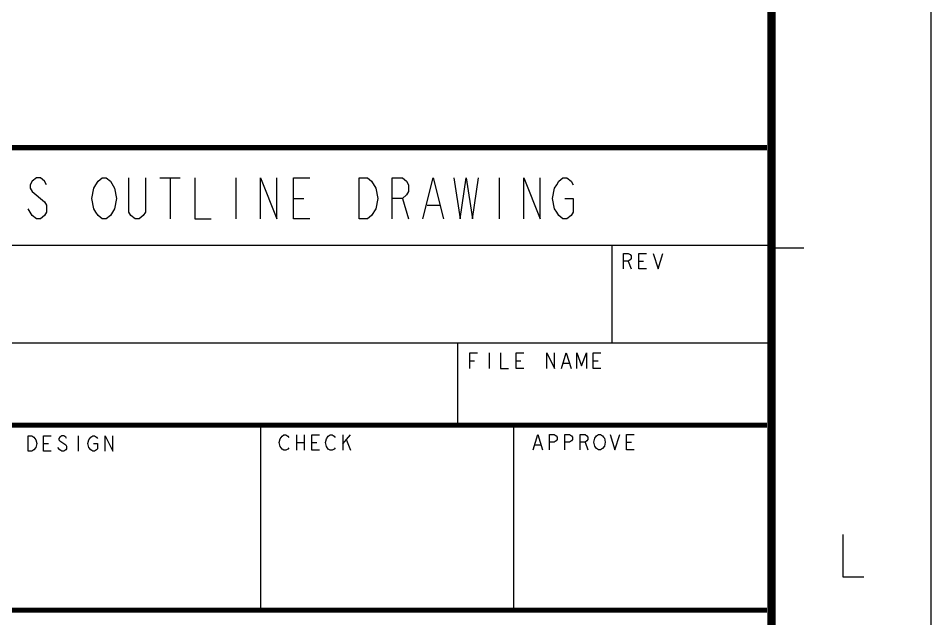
# Model space of a CAD drawing. Header units: millimetres. Extents: x 0 to 1173, y -4 to 841.
# Drawn here: x 1084.8 to 1173.5, y 34.4 to 92.9 of the extents above; entities that cross this region are included whole.
import ezdxf

# ---------------------------------------------------------------- set-up
doc = ezdxf.new("R2010")
doc.units = ezdxf.units.MM
doc.header["$LTSCALE"] = 65.395
doc.layers.get('0').update_dxf_attribs({"linetype": 'CONTINUOUS'})
doc.layers.add('ALL_NOTES', color=7, linetype='CONTINUOUS')

msp = doc.modelspace()

# ---------------------------------------------------------------- linework, layer by layer
at = {"color": 7, "linetype": 'Continuous'}
for p, q in [((1173.4884, 841), (1173.4884, 0)), ((1059.0682, 70.7754), (1157.5682, 70.7754)), ((1142.4639, 70.7754), (1142.4639, 61.2754)), ((1158.0477, 70.5122), (1161.1359, 70.5122)), ((1144.0695, 69.2379), (1144.3507, 68.4879)), ((1145.1008, 69.2379), (1145.5695, 69.2379)), ((1059.0682, 61.2754), (1157.5682, 61.2754)), ((1127.4639, 61.2754), (1127.4639, 53.2754)), ((1128.662, 59.5441), (1129.1308, 59.5441)), ((1130.537, 60.2941), (1130.537, 58.7941)), ((1133.162, 59.5441), (1133.6307, 59.5441)), ((1140.662, 59.5441), (1141.1308, 59.5441)), ((1137.7558, 59.2941), (1138.3183, 59.2941)), ((1108.3182, 53.2754), (1108.3182, 35.2754)), ((1132.9182, 53.2754), (1132.9182, 35.2754)), ((1087.208, 51.4842), (1087.6767, 51.4842)), ((1090.583, 52.2342), (1090.583, 50.7342)), ((1111.808, 52.3248), (1111.808, 50.8248)), ((1111.808, 51.5748), (1112.558, 51.5748)), ((1112.558, 52.3248), (1112.558, 50.8248)), ((1113.308, 51.5748), (1113.7767, 51.5748)), ((1116.308, 52.3248), (1116.308, 50.8248)), ((1116.308, 51.4498), (1117.058, 52.3248)), ((1116.683, 51.8248), (1117.058, 50.8248)), ((1139.871, 51.6163), (1140.1522, 50.8663)), ((1143.9023, 51.6163), (1144.371, 51.6163)), ((1134.996, 51.3663), (1135.5585, 51.3663))]:
    msp.add_line(p, q, dxfattribs=at)
for points, const_width in [([(1158.0062, 825.5594), (1158.0062, 25.7344)], 0.8235), ([(1157.5682, 80.2754), (989.5682, 80.2754)], 0.5), ([(1157.5682, 53.2754), (1059.0682, 53.2754)], 0.5), ([(989.5682, 35.2754), (1157.5682, 35.2754)], 0.5)]:
    msp.add_lwpolyline(points, dxfattribs=dict(at, const_width=const_width))
for points in [[(1143.6007, 68.4879), (1143.6007, 69.9879), (1144.0695, 69.9879), (1144.257, 69.8629), (1144.3507, 69.7379), (1144.3507, 69.4879), (1144.257, 69.3629), (1144.0695, 69.2379), (1143.6007, 69.2379)], [(1145.8508, 68.4879), (1145.1008, 68.4879), (1145.1008, 69.9879), (1145.8508, 69.9879)], [(1146.507, 69.9879), (1146.9758, 68.4879), (1147.4445, 69.9879)], [(1128.662, 58.7941), (1128.662, 60.2941), (1129.412, 60.2941)], [(1131.662, 60.2941), (1131.662, 58.7941), (1132.412, 58.7941)], [(1133.912, 58.7941), (1133.162, 58.7941), (1133.162, 60.2941), (1133.912, 60.2941)], [(1136.162, 58.7941), (1136.162, 60.2941), (1136.912, 58.7941), (1136.912, 60.2941)], [(1137.5683, 58.7941), (1138.037, 60.2941), (1138.5057, 58.7941)], [(1139.0682, 58.7941), (1139.0682, 60.2941), (1139.537, 59.0441), (1140.0058, 60.2941), (1140.0058, 58.7941)], [(1141.412, 58.7941), (1140.662, 58.7941), (1140.662, 60.2941), (1141.412, 60.2941)], [(1134.8085, 50.8663), (1135.2773, 52.3663), (1135.746, 50.8663)], [(1136.4023, 50.8663), (1136.4023, 52.3663), (1136.871, 52.3663), (1137.0585, 52.2413), (1137.1522, 52.1163), (1137.1522, 51.8663), (1137.0585, 51.7413), (1136.871, 51.6163), (1136.4023, 51.6163)], [(1137.9022, 50.8663), (1137.9022, 52.3663), (1138.371, 52.3663), (1138.5585, 52.2413), (1138.6523, 52.1163), (1138.6523, 51.8663), (1138.5585, 51.7413), (1138.371, 51.6163), (1137.9022, 51.6163)], [(1139.4023, 50.8663), (1139.4023, 52.3663), (1139.871, 52.3663), (1140.0585, 52.2413), (1140.1522, 52.1163), (1140.1522, 51.8663), (1140.0585, 51.7413), (1139.871, 51.6163), (1139.4023, 51.6163)], [(1140.8085, 51.9913), (1140.996, 52.2413), (1141.1835, 52.3663), (1141.371, 52.3663), (1141.5585, 52.2413), (1141.6523, 52.1163), (1141.746, 51.9913), (1141.8397, 51.6163), (1141.746, 51.2413)], [(1142.3085, 52.3663), (1142.7773, 50.8663), (1143.246, 52.3663)], [(1144.6523, 50.8663), (1143.9023, 50.8663), (1143.9023, 52.3663), (1144.6523, 52.3663)], [(1085.708, 52.2342), (1086.083, 52.2342), (1086.2705, 52.1092)], [(1086.458, 51.1092), (1086.2705, 50.8592), (1086.083, 50.7342), (1085.708, 50.7342), (1085.708, 52.2342)], [(1086.2705, 52.1092), (1086.458, 51.8592), (1086.5517, 51.4842), (1086.458, 51.1092)], [(1087.958, 50.7342), (1087.208, 50.7342), (1087.208, 52.2342), (1087.958, 52.2342)], [(1088.8017, 51.7342), (1089.3642, 51.3592), (1089.458, 51.2342), (1089.458, 50.9842), (1089.3642, 50.8592), (1089.1768, 50.7342), (1088.9892, 50.7342), (1088.8017, 50.8592), (1088.6143, 51.1092)], [(1089.458, 51.9842), (1089.3642, 52.1092), (1089.1768, 52.2342), (1088.9892, 52.2342), (1088.8017, 52.1092), (1088.708, 51.9842), (1088.708, 51.8592), (1088.8017, 51.7342)], [(1091.6143, 51.1092), (1091.5205, 51.4842), (1091.6143, 51.8592), (1091.8017, 52.1092)], [(1092.083, 51.4842), (1092.458, 51.4842), (1092.458, 50.9842), (1092.3642, 50.8592), (1092.1768, 50.7342), (1091.9892, 50.7342), (1091.8017, 50.8592), (1091.6143, 51.1092)], [(1091.8017, 52.1092), (1091.9892, 52.2342), (1092.1768, 52.2342), (1092.3642, 52.1092), (1092.458, 51.9842)], [(1093.208, 50.7342), (1093.208, 52.2342), (1093.958, 50.7342), (1093.958, 52.2342)], [(1110.4018, 50.9498), (1110.2142, 51.1998), (1110.1205, 51.5748), (1110.2142, 51.9498), (1110.4018, 52.1998)], [(1110.4018, 52.1998), (1110.5892, 52.3248), (1110.7767, 52.3248), (1110.9643, 52.1998), (1111.058, 52.0748)], [(1114.058, 50.8248), (1113.308, 50.8248), (1113.308, 52.3248), (1114.058, 52.3248)], [(1114.9017, 50.9498), (1114.7143, 51.1998), (1114.6205, 51.5748), (1114.7143, 51.9498)], [(1114.7143, 51.9498), (1114.9017, 52.1998), (1115.0893, 52.3248), (1115.2768, 52.3248), (1115.4642, 52.1998), (1115.558, 52.0748)], [(1141.746, 51.2413), (1141.5585, 50.9913), (1141.371, 50.8663), (1141.1835, 50.8663), (1140.996, 50.9913), (1140.9023, 51.1163), (1140.8085, 51.2413), (1140.7147, 51.6163), (1140.8085, 51.9913)], [(1111.058, 51.0748), (1110.9643, 50.9498), (1110.7767, 50.8248), (1110.5892, 50.8248), (1110.4018, 50.9498)], [(1115.558, 51.0748), (1115.4642, 50.9498), (1115.2768, 50.8248), (1115.0893, 50.8248), (1114.9017, 50.9498)], [(1164.9373, 42.627), (1164.9373, 38.5095), (1166.996, 38.5095)]]:
    msp.add_lwpolyline(points, dxfattribs=at)
at = {"layer": 'ALL_NOTES', "color": 2, "linetype": 'Continuous'}
for p, q in [((1098.51, 77.3341), (1100.51, 77.3341)), ((1099.51, 77.3341), (1099.51, 73.3341)), ((1105.91, 77.3341), (1105.91, 73.3341)), ((1131.51, 77.3341), (1131.51, 73.3341)), ((1111.51, 75.3341), (1112.51, 75.3341)), ((1122.11, 75.3341), (1122.71, 73.3341)), ((1124.51, 74.6674), (1125.71, 74.6674))]:
    msp.add_line(p, q, dxfattribs=at)
for points in [[(1087.51, 76.6674), (1087.31, 77.0007), (1086.91, 77.3341), (1086.51, 77.3341), (1086.11, 77.0007), (1085.91, 76.6674), (1085.91, 76.3341), (1086.11, 76.0007)], [(1093.71, 73.6674), (1093.31, 73.3341), (1092.91, 73.3341), (1092.51, 73.6674), (1092.31, 74.0007), (1092.11, 74.3341), (1091.91, 75.3341), (1092.11, 76.3341), (1092.31, 76.6674), (1092.51, 77.0007), (1092.91, 77.3341), (1093.31, 77.3341), (1093.71, 77.0007), (1094.11, 76.3341)], [(1097.11, 77.3341), (1097.11, 74.0007), (1096.91, 73.6674), (1096.51, 73.3341), (1096.11, 73.3341), (1095.71, 73.6674), (1095.51, 74.0007), (1095.51, 77.3341)], [(1101.91, 77.3341), (1101.91, 73.3341), (1103.51, 73.3341)], [(1108.31, 73.3341), (1108.31, 77.3341), (1109.91, 73.3341), (1109.91, 77.3341)], [(1113.11, 73.3341), (1111.51, 73.3341), (1111.51, 77.3341), (1113.11, 77.3341)], [(1117.91, 77.3341), (1118.71, 77.3341), (1119.11, 77.0007)], [(1119.51, 74.3341), (1119.11, 73.6674), (1118.71, 73.3341), (1117.91, 73.3341), (1117.91, 77.3341)], [(1121.11, 73.3341), (1121.11, 77.3341), (1122.11, 77.3341), (1122.51, 77.0007), (1122.71, 76.6674), (1122.71, 76.0007), (1122.51, 75.6674), (1122.11, 75.3341), (1121.11, 75.3341)], [(1124.11, 73.3341), (1125.11, 77.3341), (1126.11, 73.3341)], [(1127.11, 77.3341), (1127.71, 73.3341), (1128.31, 77.3341), (1128.91, 73.3341), (1129.51, 77.3341)], [(1133.91, 73.3341), (1133.91, 77.3341), (1135.51, 73.3341), (1135.51, 77.3341)], [(1137.91, 75.3341), (1138.71, 75.3341), (1138.71, 74.0007), (1138.51, 73.6674), (1138.11, 73.3341), (1137.71, 73.3341), (1137.31, 73.6674), (1137.11, 74.0007), (1136.91, 74.3341), (1136.71, 75.3341), (1136.91, 76.3341), (1137.11, 76.6674), (1137.31, 77.0007), (1137.71, 77.3341), (1138.11, 77.3341), (1138.51, 77.0007), (1138.71, 76.6674)], [(1094.11, 76.3341), (1094.31, 75.3341), (1094.11, 74.3341), (1093.71, 73.6674)], [(1119.11, 77.0007), (1119.51, 76.3341), (1119.71, 75.3341), (1119.51, 74.3341)], [(1086.11, 76.0007), (1087.31, 75.0007), (1087.51, 74.6674), (1087.51, 74.0007), (1087.31, 73.6674), (1086.91, 73.3341), (1086.51, 73.3341), (1086.11, 73.6674), (1085.91, 74.0007), (1085.71, 74.3341)]]:
    msp.add_lwpolyline(points, dxfattribs=at)

doc.saveas('drawing.dxf')
